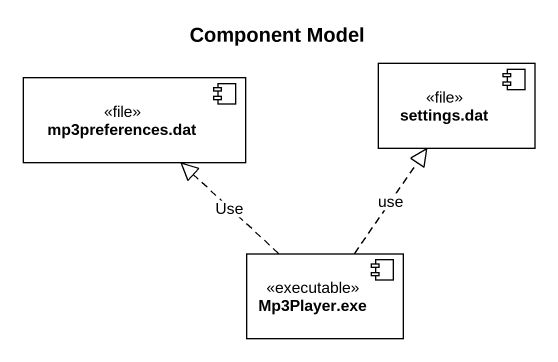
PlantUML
@startuml
title Component Model
component "mp3preferences.dat" as mp3preferences_dat <<file>>
component "settings.dat" as settings_dat <<file>>
component "Mp3Player.exe" as Mp3Player_exe <<executable>>
Mp3Player_exe .up.|> mp3preferences_dat : Use
Mp3Player_exe .up.|> settings_dat : use
@enduml
